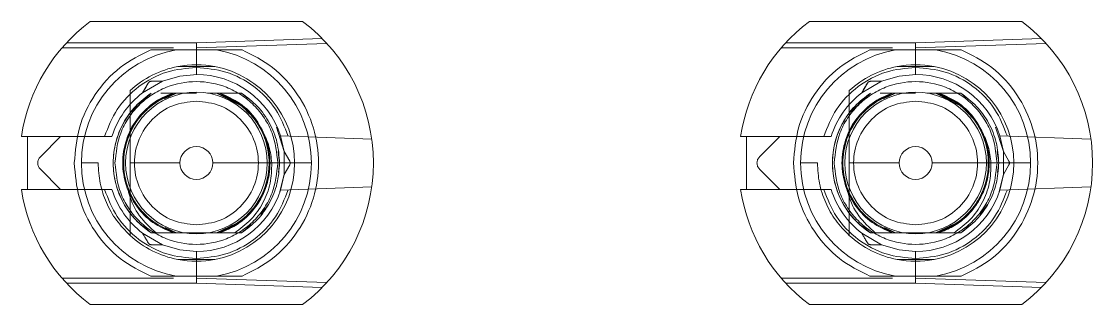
# Model space of a CAD drawing. Header units: millimetres. Extents: x -84 to 500, y -79 to 331.
# Drawn here: x 304.43 to 334.69, y 236.54 to 244.54 of the extents above; entities that cross this region are included whole.
import ezdxf
from ezdxf.lldxf.tags import DXFTag

# ---------------------------------------------------------------- set-up
doc = ezdxf.new("R2010")
doc.units = ezdxf.units.MM
tags = doc.linetypes.add('HIDDEN', pattern=[1.905, 1.27, -0.635]).pattern_tags.tags
tags[6:7] = [DXFTag(74, 4), DXFTag(75, 0), DXFTag(340, '0'), DXFTag(46, 1.0), DXFTag(50, 0.0), DXFTag(44, 0.0), DXFTag(45, 0.0)]
tags[4:5] = [DXFTag(74, 4), DXFTag(75, 0), DXFTag(340, '0'), DXFTag(46, 1.0), DXFTag(50, 0.0), DXFTag(44, 0.0), DXFTag(45, 0.0)]

msp = doc.modelspace()

# ---------------------------------------------------------------- linework, layer by layer
at = {"color": 7, "linetype": 'Continuous', "lineweight": 15}
for p, q in [((312.37, 244.54), (306.37, 244.54)), ((332.69, 244.54), (326.69, 244.54)), ((304.427, 241.29), (304.595, 241.29)), ((304.595, 241.29), (304.595, 239.79)), ((324.747, 241.29), (324.915, 241.29)), ((324.915, 241.29), (324.915, 239.79)), ((306.12, 240.54), (306.595, 240.54)), ((308.905, 240.54), (307.495, 240.54)), ((312.145, 240.54), (309.835, 240.54)), ((312.145, 240.54), (312.62, 240.54)), ((326.44, 240.54), (326.915, 240.54)), ((329.225, 240.54), (327.815, 240.54)), ((332.465, 240.54), (330.155, 240.54)), ((332.465, 240.54), (332.94, 240.54)), ((304.427, 239.79), (304.595, 239.79)), ((324.747, 239.79), (324.915, 239.79)), ((306.37, 236.54), (312.37, 236.54)), ((326.69, 236.54), (332.69, 236.54))]:
    msp.add_line(p, q, dxfattribs=at)
at = {"color": 7, "linetype": 'HIDDEN', "lineweight": 0}
for p, q in [((305.699, 243.934), (309.37, 243.934)), ((309.37, 243.934), (312.923, 244.058)), ((309.37, 243.79), (309.37, 243.934)), ((326.019, 243.934), (329.69, 243.934)), ((329.69, 243.934), (333.243, 244.058)), ((329.69, 243.79), (329.69, 243.934)), ((308.72, 243.79), (305.57, 243.79)), ((313.056, 243.919), (309.37, 243.79)), ((309.37, 243.24), (309.37, 243.79)), ((329.04, 243.79), (325.89, 243.79)), ((333.376, 243.919), (329.69, 243.79)), ((329.69, 243.24), (329.69, 243.79)), ((309.37, 243.24), (309.37, 243.04)), ((309.894, 243.265), (309.894, 243.265)), ((329.69, 243.24), (329.69, 243.04)), ((330.214, 243.265), (330.214, 243.265)), ((308.41, 242.848), (307.851, 242.526)), ((307.851, 242.526), (308.008, 242.798)), ((328.73, 242.848), (328.171, 242.526)), ((328.171, 242.526), (328.328, 242.798)), ((307.481, 241.938), (308.096, 242.515)), ((308.096, 242.515), (307.86, 242.317)), ((308.147, 242.221), (308.719, 242.515)), ((308.147, 242.221), (308.719, 242.515)), ((308.369, 242.515), (308.719, 242.515)), ((308.465, 242.355), (308.804, 242.515)), ((308.804, 242.515), (308.465, 242.355)), ((308.719, 242.515), (308.478, 242.391)), ((309.055, 242.515), (308.804, 242.515)), ((309.288, 242.515), (309.055, 242.515)), ((309.37, 242.515), (309.102, 242.515)), ((309.936, 242.515), (309.685, 242.515)), ((309.936, 242.515), (310.641, 242.154)), ((309.936, 242.515), (310.406, 242.293)), ((310.406, 242.293), (309.936, 242.515)), ((309.936, 242.515), (310.468, 242.264)), ((310.468, 242.264), (309.936, 242.515)), ((309.936, 242.515), (310.468, 242.264)), ((310.468, 242.264), (309.936, 242.515)), ((310.644, 242.515), (310.021, 242.515)), ((310.468, 242.285), (310.021, 242.515)), ((310.021, 242.515), (310.535, 242.251)), ((310.535, 242.251), (310.021, 242.515)), ((310.021, 242.515), (310.535, 242.251)), ((310.371, 242.515), (310.644, 242.515)), ((310.783, 242.398), (310.644, 242.515)), ((310.841, 242.35), (310.644, 242.515)), ((327.801, 241.938), (328.416, 242.515)), ((328.416, 242.515), (328.18, 242.317)), ((328.467, 242.221), (329.039, 242.515)), ((328.467, 242.221), (329.039, 242.515)), ((328.689, 242.515), (329.039, 242.515)), ((328.785, 242.355), (329.124, 242.515)), ((329.124, 242.515), (328.785, 242.355)), ((329.039, 242.515), (328.798, 242.391)), ((329.375, 242.515), (329.124, 242.515)), ((329.608, 242.515), (329.375, 242.515)), ((329.69, 242.515), (329.422, 242.515)), ((330.256, 242.515), (330.005, 242.515)), ((330.256, 242.515), (330.961, 242.154)), ((330.256, 242.515), (330.726, 242.293)), ((330.726, 242.293), (330.256, 242.515)), ((330.256, 242.515), (330.788, 242.264)), ((330.788, 242.264), (330.256, 242.515)), ((330.256, 242.515), (330.788, 242.264)), ((330.788, 242.264), (330.256, 242.515)), ((330.964, 242.515), (330.341, 242.515)), ((330.788, 242.285), (330.341, 242.515)), ((330.341, 242.515), (330.855, 242.251)), ((330.855, 242.251), (330.341, 242.515)), ((330.341, 242.515), (330.855, 242.251)), ((330.691, 242.515), (330.964, 242.515)), ((331.103, 242.398), (330.964, 242.515)), ((331.161, 242.35), (330.964, 242.515)), ((311.849, 240.863), (311.629, 241.551)), ((332.169, 240.863), (331.949, 241.551)), ((304.595, 241.29), (306.776, 241.29)), ((304.962, 240.717), (305.535, 241.29)), ((311.75, 241.305), (314.324, 241.215)), ((311.75, 241.305), (311.849, 240.863)), ((324.915, 241.29), (327.096, 241.29)), ((325.282, 240.717), (325.855, 241.29)), ((332.07, 241.305), (334.644, 241.215)), ((332.07, 241.305), (332.169, 240.863)), ((311.72, 240.54), (311.679, 240.864)), ((311.72, 240.54), (311.681, 240.85)), ((311.849, 240.863), (312.007, 240.59)), ((311.849, 240.217), (311.849, 240.863)), ((332.04, 240.54), (331.999, 240.864)), ((332.04, 240.54), (332.001, 240.85)), ((332.169, 240.863), (332.327, 240.59)), ((332.169, 240.217), (332.169, 240.863)), ((305.535, 239.79), (304.962, 240.363)), ((311.687, 240.275), (311.72, 240.54)), ((312.007, 240.49), (311.849, 240.217)), ((325.855, 239.79), (325.282, 240.363)), ((332.007, 240.275), (332.04, 240.54)), ((332.327, 240.49), (332.169, 240.217)), ((311.73, 239.739), (311.849, 240.217)), ((311.849, 240.217), (311.75, 239.775)), ((332.05, 239.739), (332.169, 240.217)), ((332.169, 240.217), (332.07, 239.775)), ((306.776, 239.79), (304.595, 239.79)), ((314.324, 239.865), (311.75, 239.775)), ((327.096, 239.79), (324.915, 239.79)), ((334.644, 239.865), (332.07, 239.775)), ((311.195, 239.083), (311.405, 239.365)), ((331.515, 239.083), (331.725, 239.365)), ((310.493, 238.827), (309.936, 238.565)), ((309.936, 238.565), (310.493, 238.827)), ((310.493, 238.827), (309.936, 238.565)), ((309.936, 238.565), (310.493, 238.827)), ((310.644, 238.565), (310.917, 238.794)), ((330.813, 238.827), (330.256, 238.565)), ((330.256, 238.565), (330.813, 238.827)), ((330.813, 238.827), (330.256, 238.565)), ((330.256, 238.565), (330.813, 238.827)), ((330.341, 238.565), (330.853, 238.828)), ((330.964, 238.565), (331.237, 238.794)), ((307.851, 238.554), (308.41, 238.232)), ((307.868, 238.756), (308.096, 238.565)), ((307.918, 238.714), (308.096, 238.565)), ((308.096, 238.565), (309.055, 238.565)), ((308.369, 238.565), (308.719, 238.565)), ((308.719, 238.565), (308.369, 238.565)), ((308.404, 238.727), (308.719, 238.565)), ((308.804, 238.565), (308.491, 238.713)), ((308.491, 238.713), (308.804, 238.565)), ((309.055, 238.565), (309.685, 238.565)), ((309.685, 238.565), (310.443, 238.565)), ((310.021, 238.565), (310.424, 238.772)), ((310.021, 238.565), (310.644, 238.565)), ((310.443, 238.565), (310.021, 238.565)), ((328.171, 238.554), (328.73, 238.232)), ((328.188, 238.756), (328.416, 238.565)), ((328.238, 238.714), (328.416, 238.565)), ((328.416, 238.565), (329.375, 238.565)), ((328.689, 238.565), (329.039, 238.565)), ((329.039, 238.565), (328.689, 238.565)), ((328.724, 238.727), (329.039, 238.565)), ((329.124, 238.565), (328.807, 238.715)), ((328.811, 238.713), (329.124, 238.565)), ((329.375, 238.565), (330.005, 238.565)), ((330.005, 238.565), (330.763, 238.565)), ((330.341, 238.565), (330.964, 238.565)), ((330.763, 238.565), (330.341, 238.565)), ((308.41, 238.232), (308.095, 238.232)), ((328.73, 238.232), (328.415, 238.232)), ((309.37, 238.04), (309.37, 237.84)), ((329.69, 238.04), (329.69, 237.84)), ((309.37, 237.29), (309.37, 237.84)), ((329.69, 237.29), (329.69, 237.84)), ((305.57, 237.29), (308.72, 237.29)), ((309.37, 237.29), (313.056, 237.161)), ((309.37, 237.29), (309.37, 237.146)), ((325.89, 237.29), (329.04, 237.29)), ((329.69, 237.29), (333.376, 237.161)), ((329.69, 237.29), (329.69, 237.146)), ((309.37, 237.146), (305.699, 237.146)), ((312.923, 237.022), (309.37, 237.146)), ((329.69, 237.146), (326.019, 237.146)), ((333.243, 237.022), (329.69, 237.146))]:
    msp.add_line(p, q, dxfattribs=at)
at = {"color": 7, "linetype": 'HIDDEN', "lineweight": 0, "flags": 128}
for points in [[(308.41, 242.848), (308.904, 242.996), (309.378, 243.04)], [(328.73, 242.848), (329.224, 242.996), (329.698, 243.04)], [(308.096, 242.515), (308.096, 242.515)], [(308.804, 242.515), (308.804, 242.515)], [(308.804, 242.515), (308.804, 242.515)], [(308.804, 242.515), (308.804, 242.515)], [(308.804, 242.515), (308.804, 242.515)], [(308.804, 242.515), (308.804, 242.515)], [(309.936, 242.515), (309.936, 242.515)], [(309.936, 242.515), (309.936, 242.515)], [(309.936, 242.515), (309.936, 242.515)], [(309.936, 242.515), (309.936, 242.515)], [(309.936, 242.515), (309.936, 242.515)], [(309.936, 242.515), (309.936, 242.515)], [(309.936, 242.515), (309.936, 242.515)], [(309.936, 242.515), (309.936, 242.515)], [(310.644, 242.515), (310.644, 242.515)], [(328.416, 242.515), (328.416, 242.515)], [(329.124, 242.515), (329.124, 242.515)], [(329.124, 242.515), (329.124, 242.515)], [(329.124, 242.515), (329.124, 242.515)], [(329.124, 242.515), (329.124, 242.515)], [(329.124, 242.515), (329.124, 242.515)], [(330.256, 242.515), (330.256, 242.515)], [(330.256, 242.515), (330.256, 242.515)], [(330.256, 242.515), (330.256, 242.515)], [(330.256, 242.515), (330.256, 242.515)], [(330.256, 242.515), (330.256, 242.515)], [(330.256, 242.515), (330.256, 242.515)], [(330.256, 242.515), (330.256, 242.515)], [(330.256, 242.515), (330.256, 242.515)], [(330.964, 242.515), (330.964, 242.515)], [(307.441, 239.764), (307.437, 239.793), (307.437, 239.801), (307.437, 239.803), (307.438, 239.804), (307.438, 239.804), (307.438, 239.804), (307.438, 239.804), (307.438, 239.804), (307.438, 239.804), (307.438, 239.804), (307.438, 239.804), (307.438, 239.804), (307.437, 239.804), (307.437, 239.804), (307.437, 239.804), (307.437, 239.804), (307.437, 239.804), (307.437, 239.804), (307.437, 239.804), (307.438, 239.804), (307.438, 239.804), (307.438, 239.804), (307.438, 239.804), (307.438, 239.804), (307.438, 239.804), (307.438, 239.804), (307.438, 239.804), (307.438, 239.804), (307.439, 239.804), (307.439, 239.804), (307.442, 239.801), (307.506, 239.671), (307.593, 239.508)], [(327.761, 239.764), (327.757, 239.793), (327.757, 239.801), (327.757, 239.803), (327.758, 239.804), (327.758, 239.804), (327.758, 239.804), (327.758, 239.804), (327.758, 239.804), (327.758, 239.804), (327.758, 239.804), (327.758, 239.804), (327.758, 239.804), (327.757, 239.804), (327.757, 239.804), (327.757, 239.804), (327.757, 239.804), (327.757, 239.804), (327.757, 239.804), (327.757, 239.804), (327.758, 239.804), (327.758, 239.804), (327.758, 239.804), (327.758, 239.804), (327.758, 239.804), (327.758, 239.804), (327.758, 239.804), (327.758, 239.804), (327.758, 239.804), (327.759, 239.804), (327.759, 239.804), (327.762, 239.801), (327.826, 239.671), (327.913, 239.508)], [(311.149, 239.513), (311.149, 239.513)], [(331.469, 239.513), (331.469, 239.513)], [(308.096, 238.565), (308.096, 238.565)], [(308.096, 238.565), (308.096, 238.565)], [(308.096, 238.565), (308.096, 238.565)], [(308.096, 238.565), (308.096, 238.565)], [(308.096, 238.565), (308.096, 238.565)], [(308.096, 238.565), (308.096, 238.565)], [(308.096, 238.565), (308.096, 238.565)], [(308.096, 238.565), (308.096, 238.565)], [(309.055, 238.565), (309.055, 238.565)], [(309.685, 238.565), (309.685, 238.565)], [(310.397, 238.761), (310.397, 238.761)], [(310.644, 238.565), (310.644, 238.565)], [(310.644, 238.565), (310.644, 238.565)], [(310.644, 238.565), (310.644, 238.565)], [(310.644, 238.565), (310.644, 238.565)], [(310.644, 238.565), (310.644, 238.565)], [(310.644, 238.565), (310.644, 238.565)], [(310.644, 238.565), (310.644, 238.565)], [(328.416, 238.565), (328.416, 238.565)], [(328.416, 238.565), (328.416, 238.565)], [(328.416, 238.565), (328.416, 238.565)], [(328.416, 238.565), (328.416, 238.565)], [(328.416, 238.565), (328.416, 238.565)], [(328.416, 238.565), (328.416, 238.565)], [(328.416, 238.565), (328.416, 238.565)], [(328.416, 238.565), (328.416, 238.565)], [(329.375, 238.565), (329.375, 238.565)], [(330.005, 238.565), (330.005, 238.565)], [(330.717, 238.761), (330.717, 238.761)], [(330.964, 238.565), (330.964, 238.565)], [(330.964, 238.565), (330.964, 238.565)], [(330.964, 238.565), (330.964, 238.565)], [(330.964, 238.565), (330.964, 238.565)], [(330.964, 238.565), (330.964, 238.565)], [(330.964, 238.565), (330.964, 238.565)], [(330.964, 238.565), (330.964, 238.565)], [(309.37, 238.04), (308.904, 238.084), (308.41, 238.232)], [(329.69, 238.04), (329.224, 238.084), (328.73, 238.232)]]:
    msp.add_lwpolyline(points, dxfattribs=at)
at = {"color": 7, "linetype": 'HIDDEN', "lineweight": 0}
for centre in [(309.37, 240.54), (329.69, 240.54)]:
    msp.add_circle(centre, 2, dxfattribs=at)
at = {"color": 7, "linetype": 'Continuous', "lineweight": 15}
for centre, radius, start, end in [((309.37, 240.54), 5, 126.8699, 171.3731), ((309.37, 240.54), 5, 306.8699, 53.1301), ((329.69, 240.54), 5, 126.8699, 171.3731), ((329.69, 240.54), 5, 306.8699, 53.1301), ((309.37, 240.54), 3.25, 100.0633, 180), ((309.37, 240.54), 3.25, 0, 79.9367), ((329.69, 240.54), 3.25, 100.0633, 180), ((329.69, 240.54), 3.25, 0, 79.9367), ((309.37, 240.54), 2.775, 100.8932, 132.5066), ((309.37, 240.54), 2.775, 79.1068, 100.8929), ((309.37, 240.54), 2.775, 0, 79.1071), ((329.69, 240.54), 2.775, 100.8932, 132.5066), ((329.69, 240.54), 2.775, 79.1068, 100.8929), ((329.69, 240.54), 2.775, 0, 79.1071), ((309.37, 240.54), 0.465, 0, 180), ((329.69, 240.54), 0.465, 0, 180), ((309.37, 240.54), 3.25, 180, 259.9367), ((309.37, 240.54), 0.465, 180, 0), ((309.37, 240.54), 2.775, 280.8929, 0), ((309.37, 240.54), 3.25, 280.0633, 0), ((329.69, 240.54), 3.25, 180, 259.9367), ((329.69, 240.54), 0.465, 180, 0), ((329.69, 240.54), 2.775, 280.8929, 0), ((329.69, 240.54), 3.25, 280.0633, 0), ((309.37, 240.54), 5, 188.6269, 233.1301), ((329.69, 240.54), 5, 188.6269, 233.1301), ((309.37, 240.54), 2.775, 227.4934, 259.1071), ((329.69, 240.54), 2.775, 227.4934, 259.1071), ((309.37, 240.54), 2.775, 259.1067, 280.8938), ((329.69, 240.54), 2.775, 259.1067, 280.8938)]:
    msp.add_arc(centre, radius, start, end, dxfattribs=at)
at = {"color": 7, "linetype": 'HIDDEN', "lineweight": 0}
for centre, radius, start, end in [((309.37, 240.54), 2.5, 17.8157, 90), ((329.69, 240.54), 2.5, 17.8157, 90), ((309.37, 240.54), 2.5, 127.4202, 162.5424), ((329.69, 240.54), 2.5, 127.4202, 162.5424), ((309.37, 240.54), 2.35, 143.5058, 237.1851), ((329.69, 240.54), 2.35, 143.5058, 237.1851), ((309.37, 240.54), 2.5, 197.4576, 232.5798), ((309.37, 240.54), 2.5, 270, 342.1843), ((329.69, 240.54), 2.5, 197.4576, 232.5798), ((329.69, 240.54), 2.5, 270, 342.1843)]:
    msp.add_arc(centre, radius, start, end, dxfattribs=at)
at = {"color": 7, "linetype": 'Continuous', "lineweight": 15}
for points, knots in [([(305.92, 240.546), (305.949, 240.88), (306.007, 241.562), (306.473, 242.499), (307.17, 243.281), (307.782, 243.589), (308.081, 243.74)], [0, 0, 0, 0, 0.244424, 0.5, 0.755576, 1, 1, 1, 1]), ([(308.081, 243.74), (308.215, 243.74), (308.389, 243.74), (308.583, 243.74), (308.664, 243.74), (308.718, 243.74), (308.757, 243.74), (308.784, 243.74), (308.798, 243.74), (308.802, 243.74), (308.802, 243.74), (308.802, 243.74)], [0, 0, 0, 0, 0.52193, 0.674707, 0.779637, 0.851731, 0.901665, 0.954566, 0.975881, 0.993094, 1, 1, 1, 1]), ([(308.802, 243.74), (308.978, 243.74), (309.33, 243.74), (309.724, 243.74), (309.916, 243.74), (309.938, 243.74)], [0, 0, 0, 0, 0.4691, 0.939613, 1, 1, 1, 1]), ([(309.938, 243.74), (309.938, 243.74), (309.94, 243.74), (309.951, 243.74), (309.995, 243.74), (310.191, 243.74), (310.425, 243.74), (310.621, 243.74), (310.659, 243.74)], [0, 0, 0, 0, 0.016929, 0.039301, 0.081695, 0.236198, 0.852157, 1, 1, 1, 1]), ([(310.659, 243.74), (310.958, 243.589), (311.57, 243.28), (312.272, 242.497), (312.721, 241.557), (312.869, 240.54), (312.721, 239.523), (312.272, 238.583), (311.57, 237.8), (310.958, 237.491), (310.659, 237.34)], [0, 0, 0, 0, 0.122204, 0.25, 0.377796, 0.5, 0.622204, 0.75, 0.877796, 1, 1, 1, 1]), ([(326.24, 240.546), (326.269, 240.88), (326.327, 241.562), (326.793, 242.499), (327.49, 243.281), (328.102, 243.589), (328.401, 243.74)], [0, 0, 0, 0, 0.244424, 0.5, 0.755576, 1, 1, 1, 1]), ([(328.401, 243.74), (328.535, 243.74), (328.709, 243.74), (328.903, 243.74), (328.984, 243.74), (329.038, 243.74), (329.077, 243.74), (329.104, 243.74), (329.118, 243.74), (329.122, 243.74), (329.122, 243.74), (329.122, 243.74)], [0, 0, 0, 0, 0.52193, 0.674707, 0.779637, 0.851731, 0.901665, 0.954566, 0.975881, 0.993094, 1, 1, 1, 1]), ([(329.122, 243.74), (329.298, 243.74), (329.65, 243.74), (330.044, 243.74), (330.236, 243.74), (330.258, 243.74)], [0, 0, 0, 0, 0.4691, 0.939613, 1, 1, 1, 1]), ([(330.258, 243.74), (330.258, 243.74), (330.26, 243.74), (330.271, 243.74), (330.315, 243.74), (330.511, 243.74), (330.745, 243.74), (330.941, 243.74), (330.979, 243.74)], [0, 0, 0, 0, 0.016929, 0.039301, 0.081695, 0.236198, 0.852157, 1, 1, 1, 1]), ([(330.979, 243.74), (331.278, 243.589), (331.89, 243.28), (332.592, 242.497), (333.041, 241.557), (333.189, 240.54), (333.041, 239.523), (332.592, 238.583), (331.89, 237.8), (331.278, 237.491), (330.979, 237.34)], [0, 0, 0, 0, 0.122204, 0.25, 0.377796, 0.5, 0.622204, 0.75, 0.877796, 1, 1, 1, 1]), ([(309.894, 243.265), (309.604, 243.265), (309.251, 243.265), (308.907, 243.265), (308.846, 243.265)], [0, 0, 0, 0, 0.821486, 1, 1, 1, 1]), ([(330.214, 243.265), (329.924, 243.265), (329.571, 243.265), (329.227, 243.265), (329.166, 243.265)], [0, 0, 0, 0, 0.821486, 1, 1, 1, 1]), ([(307.495, 242.586), (307.495, 242.148), (307.495, 241.545), (307.495, 240.756), (307.495, 240.54)], [0, 0, 0, 0, 0.725757, 1, 1, 1, 1]), ([(327.815, 242.586), (327.815, 242.148), (327.815, 241.545), (327.815, 240.756), (327.815, 240.54)], [0, 0, 0, 0, 0.725757, 1, 1, 1, 1]), ([(308.081, 237.34), (307.781, 237.491), (307.168, 237.8), (306.47, 238.585), (306.004, 239.527), (305.948, 240.211), (305.92, 240.546)], [0, 0, 0, 0, 0.24439, 0.5, 0.75561, 1, 1, 1, 1]), ([(306.595, 240.54), (306.606, 240.348), (306.629, 239.965), (306.814, 239.416), (307.094, 238.908), (307.361, 238.632), (307.495, 238.494)], [0, 0, 0, 0, 0.25, 0.5, 0.75, 1, 1, 1, 1]), ([(307.495, 240.54), (307.495, 240.345), (307.495, 239.841), (307.495, 239.159), (307.495, 238.71), (307.495, 238.494)], [0, 0, 0, 0, 0.246526, 0.63814, 1, 1, 1, 1]), ([(328.401, 237.34), (328.101, 237.491), (327.488, 237.8), (326.79, 238.585), (326.324, 239.527), (326.268, 240.211), (326.24, 240.546)], [0, 0, 0, 0, 0.24439, 0.5, 0.75561, 1, 1, 1, 1]), ([(326.915, 240.54), (326.926, 240.348), (326.949, 239.965), (327.134, 239.416), (327.414, 238.908), (327.681, 238.632), (327.815, 238.494)], [0, 0, 0, 0, 0.25, 0.5, 0.75, 1, 1, 1, 1]), ([(327.815, 240.54), (327.815, 240.345), (327.815, 239.841), (327.815, 239.159), (327.815, 238.71), (327.815, 238.494)], [0, 0, 0, 0, 0.246526, 0.63814, 1, 1, 1, 1]), ([(308.846, 237.815), (309.136, 237.815), (309.489, 237.815), (309.833, 237.815), (309.894, 237.815)], [0, 0, 0, 0, 0.821497, 1, 1, 1, 1]), ([(329.166, 237.815), (329.456, 237.815), (329.809, 237.815), (330.153, 237.815), (330.214, 237.815)], [0, 0, 0, 0, 0.821497, 1, 1, 1, 1]), ([(308.081, 237.34), (308.215, 237.34), (308.389, 237.34), (308.583, 237.34), (308.664, 237.34), (308.718, 237.34), (308.757, 237.34), (308.784, 237.34), (308.798, 237.34), (308.802, 237.34), (308.802, 237.34), (308.802, 237.34)], [0, 0, 0, 0, 0.5219302, 0.6747067, 0.7796367, 0.8517307, 0.9016652, 0.9545658, 0.9758811, 0.9930943, 1, 1, 1, 1]), ([(308.802, 237.34), (308.978, 237.34), (309.33, 237.34), (309.724, 237.34), (309.916, 237.34), (309.938, 237.34)], [0, 0, 0, 0, 0.4691, 0.939613, 1, 1, 1, 1]), ([(309.938, 237.34), (309.938, 237.34), (309.94, 237.34), (309.951, 237.34), (309.995, 237.34), (310.191, 237.34), (310.425, 237.34), (310.621, 237.34), (310.659, 237.34)], [0, 0, 0, 0, 0.016929, 0.039301, 0.081695, 0.236198, 0.852157, 1, 1, 1, 1]), ([(328.401, 237.34), (328.535, 237.34), (328.709, 237.34), (328.903, 237.34), (328.984, 237.34), (329.038, 237.34), (329.077, 237.34), (329.104, 237.34), (329.118, 237.34), (329.122, 237.34), (329.122, 237.34), (329.122, 237.34)], [0, 0, 0, 0, 0.5219302, 0.6747067, 0.7796367, 0.8517307, 0.9016652, 0.9545658, 0.9758811, 0.9930943, 1, 1, 1, 1]), ([(329.122, 237.34), (329.298, 237.34), (329.65, 237.34), (330.044, 237.34), (330.236, 237.34), (330.258, 237.34)], [0, 0, 0, 0, 0.4691, 0.939613, 1, 1, 1, 1]), ([(330.258, 237.34), (330.258, 237.34), (330.26, 237.34), (330.271, 237.34), (330.315, 237.34), (330.511, 237.34), (330.745, 237.34), (330.941, 237.34), (330.979, 237.34)], [0, 0, 0, 0, 0.016929, 0.039301, 0.081695, 0.236198, 0.852157, 1, 1, 1, 1])]:
    msp.add_open_spline(points, degree=3, knots=knots, dxfattribs=at)
at = {"color": 7, "linetype": 'HIDDEN', "lineweight": 0}
for points, knots in [([(306.776, 241.29), (306.88, 241.554), (307.092, 242.097), (307.721, 242.733), (308.507, 243.161), (309.087, 243.214), (309.37, 243.24)], [0, 0, 0, 0, 0.243392, 0.5, 0.756608, 1, 1, 1, 1]), ([(311.962, 241.298), (311.858, 241.561), (311.645, 242.102), (311.016, 242.736), (310.231, 243.162), (309.652, 243.214), (309.37, 243.24)], [0, 0, 0, 0, 0.2434225, 0.5, 0.7565775, 1, 1, 1, 1]), ([(327.096, 241.29), (327.2, 241.554), (327.412, 242.097), (328.041, 242.733), (328.827, 243.161), (329.407, 243.214), (329.69, 243.24)], [0, 0, 0, 0, 0.243392, 0.5, 0.756608, 1, 1, 1, 1]), ([(332.282, 241.298), (332.178, 241.561), (331.965, 242.102), (331.336, 242.736), (330.551, 243.162), (329.972, 243.214), (329.69, 243.24)], [0, 0, 0, 0, 0.2434225, 0.5, 0.7565775, 1, 1, 1, 1]), ([(307.07, 240.54), (307.101, 240.829), (307.149, 241.276), (307.435, 241.812), (307.732, 242.177), (308.098, 242.476), (308.634, 242.754), (309.37, 242.896), (310.106, 242.754), (310.642, 242.477), (311.008, 242.178), (311.305, 241.812), (311.591, 241.276), (311.639, 240.829), (311.67, 240.54)], [0, 0, 0, 0, 0.119721, 0.184824, 0.25, 0.315102, 0.380279, 0.5, 0.619721, 0.684824, 0.75, 0.815102, 0.880279, 1, 1, 1, 1]), ([(308.008, 242.798), (307.967, 242.727), (307.913, 242.633), (307.865, 242.55), (307.853, 242.529), (307.851, 242.527), (307.851, 242.526)], [0, 0, 0, 0, 0.6387212, 0.8437522, 0.9250038, 1, 1, 1, 1]), ([(308.008, 242.798), (308.013, 242.806), (308.023, 242.82), (308.044, 242.836), (308.069, 242.846), (308.086, 242.848), (308.095, 242.848)], [0, 0, 0, 0, 0.250801, 0.5, 0.7492, 1, 1, 1, 1]), ([(308.095, 242.848), (308.087, 242.848), (308.077, 242.848), (308.06, 242.842), (308.051, 242.838), (308.045, 242.835), (308.04, 242.832), (308.032, 242.826), (308.018, 242.814), (308.013, 242.805), (308.008, 242.798)], [0, 0, 0, 0, 0.3001484, 0.4066758, 0.452606, 0.4958734, 0.5400992, 0.5867242, 0.6945387, 1, 1, 1, 1]), ([(308.095, 242.848), (308.177, 242.848), (308.285, 242.848), (308.382, 242.848), (308.407, 242.848), (308.409, 242.848), (308.41, 242.848)], [0, 0, 0, 0, 0.638718, 0.843747, 0.925001, 1, 1, 1, 1]), ([(327.39, 240.54), (327.421, 240.829), (327.469, 241.276), (327.755, 241.812), (328.052, 242.177), (328.418, 242.476), (328.954, 242.754), (329.69, 242.896), (330.426, 242.754), (330.962, 242.477), (331.328, 242.178), (331.625, 241.812), (331.911, 241.276), (331.959, 240.829), (331.99, 240.54)], [0, 0, 0, 0, 0.119721, 0.184824, 0.25, 0.315102, 0.380279, 0.5, 0.619721, 0.684824, 0.75, 0.815102, 0.880279, 1, 1, 1, 1]), ([(328.328, 242.798), (328.287, 242.727), (328.233, 242.633), (328.185, 242.55), (328.173, 242.529), (328.171, 242.527), (328.171, 242.526)], [0, 0, 0, 0, 0.6387212, 0.8437522, 0.9250038, 1, 1, 1, 1]), ([(328.328, 242.798), (328.333, 242.806), (328.343, 242.82), (328.364, 242.836), (328.389, 242.846), (328.406, 242.848), (328.415, 242.848)], [0, 0, 0, 0, 0.250801, 0.5, 0.7492, 1, 1, 1, 1]), ([(328.415, 242.848), (328.407, 242.848), (328.397, 242.848), (328.38, 242.842), (328.371, 242.838), (328.365, 242.835), (328.36, 242.832), (328.352, 242.826), (328.338, 242.814), (328.333, 242.805), (328.328, 242.798)], [0, 0, 0, 0, 0.3001484, 0.4066758, 0.452606, 0.4958734, 0.5400992, 0.5867242, 0.6945387, 1, 1, 1, 1]), ([(328.415, 242.848), (328.497, 242.848), (328.605, 242.848), (328.702, 242.848), (328.727, 242.848), (328.729, 242.848), (328.73, 242.848)], [0, 0, 0, 0, 0.638718, 0.843747, 0.925001, 1, 1, 1, 1]), ([(308.719, 242.515), (308.519, 242.428), (308.119, 242.255), (307.658, 241.776), (307.359, 241.192), (307.256, 240.54), (307.359, 239.888), (307.658, 239.303), (308.119, 238.825), (308.519, 238.652), (308.719, 238.565)], [0, 0, 0, 0, 0.1249999, 0.2499999, 0.3749998, 0.4999998, 0.6249998, 0.7499998, 0.8749999, 1, 1, 1, 1]), ([(308.804, 238.565), (308.597, 238.646), (308.183, 238.808), (307.701, 239.284), (307.387, 239.876), (307.28, 240.54), (307.387, 241.204), (307.701, 241.796), (308.183, 242.272), (308.597, 242.434), (308.804, 242.515)], [0, 0, 0, 0, 0.125, 0.25, 0.375, 0.5, 0.625, 0.75, 0.875, 1, 1, 1, 1]), ([(308.804, 242.515), (308.597, 242.434), (308.183, 242.272), (307.701, 241.796), (307.387, 241.204), (307.28, 240.54), (307.387, 239.876), (307.701, 239.284), (308.183, 238.808), (308.597, 238.646), (308.804, 238.565)], [0, 0, 0, 0, 0.125, 0.25, 0.375, 0.5, 0.625, 0.75, 0.875, 1, 1, 1, 1]), ([(308.804, 238.565), (308.597, 238.646), (308.183, 238.808), (307.701, 239.284), (307.387, 239.876), (307.28, 240.54), (307.387, 241.204), (307.701, 241.796), (308.183, 242.272), (308.597, 242.434), (308.804, 242.515)], [0, 0, 0, 0, 0.125, 0.25, 0.375, 0.5, 0.625, 0.75, 0.875, 1, 1, 1, 1]), ([(308.804, 242.515), (308.597, 242.434), (308.183, 242.272), (307.701, 241.796), (307.387, 241.204), (307.28, 240.54), (307.387, 239.876), (307.701, 239.284), (308.183, 238.808), (308.597, 238.646), (308.804, 238.565)], [0, 0, 0, 0, 0.125, 0.25, 0.375, 0.5, 0.625, 0.75, 0.875, 1, 1, 1, 1]), ([(308.804, 238.565), (308.597, 238.646), (308.183, 238.808), (307.701, 239.284), (307.387, 239.876), (307.28, 240.54), (307.387, 241.204), (307.701, 241.796), (308.183, 242.272), (308.597, 242.434), (308.804, 242.515)], [0, 0, 0, 0, 0.125, 0.25, 0.375, 0.5, 0.625, 0.75, 0.875, 1, 1, 1, 1]), ([(308.804, 242.515), (308.597, 242.434), (308.183, 242.272), (307.701, 241.796), (307.387, 241.204), (307.28, 240.54), (307.387, 239.876), (307.701, 239.284), (308.183, 238.808), (308.597, 238.646), (308.804, 238.565)], [0, 0, 0, 0, 0.125, 0.25, 0.375, 0.5, 0.625, 0.75, 0.875, 1, 1, 1, 1]), ([(307.698, 241.777), (307.84, 241.939), (308.123, 242.265), (308.52, 242.432), (308.719, 242.515)], [0, 0, 0, 0, 0.5, 1, 1, 1, 1]), ([(307.926, 242.001), (307.995, 242.078), (308.21, 242.316), (308.513, 242.435), (308.719, 242.515)], [0, 0, 0, 0, 0.321279, 1, 1, 1, 1]), ([(308.804, 242.515), (308.665, 242.467), (308.386, 242.37), (308.152, 242.191), (308.035, 242.102)], [0, 0, 0, 0, 0.500001, 1, 1, 1, 1]), ([(308.804, 242.515), (308.804, 242.515), (308.803, 242.515), (308.796, 242.515), (308.769, 242.515), (308.741, 242.515), (308.719, 242.515)], [0, 0, 0, 0, 0.068898, 0.145453, 0.344929, 1, 1, 1, 1]), ([(308.719, 242.515), (308.741, 242.515), (308.769, 242.515), (308.796, 242.515), (308.803, 242.515), (308.804, 242.515), (308.804, 242.515)], [0, 0, 0, 0, 0.659471, 0.855328, 0.930516, 1, 1, 1, 1]), ([(310.021, 242.515), (309.999, 242.515), (309.971, 242.515), (309.944, 242.515), (309.937, 242.515), (309.936, 242.515), (309.936, 242.515)], [0, 0, 0, 0, 0.6594964, 0.855375, 0.9305525, 1, 1, 1, 1]), ([(309.936, 242.515), (309.936, 242.515), (309.937, 242.515), (309.944, 242.515), (309.971, 242.515), (309.999, 242.515), (310.021, 242.515)], [0, 0, 0, 0, 0.0688677, 0.1454157, 0.3449093, 1, 1, 1, 1]), ([(310.021, 242.515), (309.999, 242.515), (309.971, 242.515), (309.944, 242.515), (309.937, 242.515), (309.936, 242.515), (309.936, 242.515)], [0, 0, 0, 0, 0.659358, 0.855274, 0.930498, 1, 1, 1, 1]), ([(309.936, 242.515), (309.936, 242.515), (309.937, 242.515), (309.944, 242.515), (309.971, 242.515), (309.999, 242.515), (310.021, 242.515)], [0, 0, 0, 0, 0.068948, 0.145582, 0.345171, 1, 1, 1, 1]), ([(309.936, 238.565), (310.143, 238.646), (310.557, 238.808), (311.039, 239.284), (311.353, 239.876), (311.46, 240.54), (311.353, 241.204), (311.039, 241.796), (310.557, 242.272), (310.143, 242.434), (309.936, 242.515)], [0, 0, 0, 0, 0.125, 0.25, 0.375, 0.5, 0.625, 0.75, 0.875, 1, 1, 1, 1]), ([(310.021, 242.515), (310.221, 242.428), (310.621, 242.255), (311.082, 241.776), (311.381, 241.192), (311.484, 240.54), (311.381, 239.888), (311.082, 239.303), (310.621, 238.825), (310.221, 238.652), (310.021, 238.565)], [0, 0, 0, 0, 0.125, 0.25, 0.375, 0.5, 0.625, 0.75, 0.875, 1, 1, 1, 1]), ([(311.253, 241.369), (311.193, 241.502), (311.046, 241.835), (310.617, 242.253), (310.219, 242.428), (310.021, 242.515)], [0, 0, 0, 0, 0.252266, 0.626133, 1, 1, 1, 1]), ([(310.021, 242.515), (310.225, 242.432), (310.569, 242.293), (310.813, 242.015), (310.913, 241.902)], [0, 0, 0, 0, 0.59211, 1, 1, 1, 1]), ([(329.039, 242.515), (328.839, 242.428), (328.439, 242.255), (327.978, 241.776), (327.679, 241.192), (327.576, 240.54), (327.679, 239.888), (327.978, 239.303), (328.439, 238.825), (328.839, 238.652), (329.039, 238.565)], [0, 0, 0, 0, 0.1249999, 0.2499999, 0.3749998, 0.4999998, 0.6249998, 0.7499998, 0.8749999, 1, 1, 1, 1]), ([(329.124, 238.565), (328.917, 238.646), (328.503, 238.808), (328.021, 239.284), (327.707, 239.876), (327.6, 240.54), (327.707, 241.204), (328.021, 241.796), (328.503, 242.272), (328.917, 242.434), (329.124, 242.515)], [0, 0, 0, 0, 0.125, 0.25, 0.375, 0.5, 0.625, 0.75, 0.875, 1, 1, 1, 1]), ([(329.124, 242.515), (328.917, 242.434), (328.503, 242.272), (328.021, 241.796), (327.707, 241.204), (327.6, 240.54), (327.707, 239.876), (328.021, 239.284), (328.503, 238.808), (328.917, 238.646), (329.124, 238.565)], [0, 0, 0, 0, 0.125, 0.25, 0.375, 0.5, 0.625, 0.75, 0.875, 1, 1, 1, 1]), ([(329.124, 238.565), (328.917, 238.646), (328.503, 238.808), (328.021, 239.284), (327.707, 239.876), (327.6, 240.54), (327.707, 241.204), (328.021, 241.796), (328.503, 242.272), (328.917, 242.434), (329.124, 242.515)], [0, 0, 0, 0, 0.125, 0.25, 0.375, 0.5, 0.625, 0.75, 0.875, 1, 1, 1, 1]), ([(329.124, 242.515), (328.917, 242.434), (328.503, 242.272), (328.021, 241.796), (327.707, 241.204), (327.6, 240.54), (327.707, 239.876), (328.021, 239.284), (328.503, 238.808), (328.917, 238.646), (329.124, 238.565)], [0, 0, 0, 0, 0.125, 0.25, 0.375, 0.5, 0.625, 0.75, 0.875, 1, 1, 1, 1]), ([(329.124, 238.565), (328.917, 238.646), (328.503, 238.808), (328.021, 239.284), (327.707, 239.876), (327.6, 240.54), (327.707, 241.204), (328.021, 241.796), (328.503, 242.272), (328.917, 242.434), (329.124, 242.515)], [0, 0, 0, 0, 0.125, 0.25, 0.375, 0.5, 0.625, 0.75, 0.875, 1, 1, 1, 1]), ([(329.124, 242.515), (328.917, 242.434), (328.503, 242.272), (328.021, 241.796), (327.707, 241.204), (327.6, 240.54), (327.707, 239.876), (328.021, 239.284), (328.503, 238.808), (328.917, 238.646), (329.124, 238.565)], [0, 0, 0, 0, 0.125, 0.25, 0.375, 0.5, 0.625, 0.75, 0.875, 1, 1, 1, 1]), ([(328.018, 241.777), (328.16, 241.939), (328.443, 242.265), (328.84, 242.432), (329.039, 242.515)], [0, 0, 0, 0, 0.5, 1, 1, 1, 1]), ([(328.246, 242.001), (328.315, 242.078), (328.53, 242.316), (328.833, 242.435), (329.039, 242.515)], [0, 0, 0, 0, 0.321279, 1, 1, 1, 1]), ([(329.124, 242.515), (328.985, 242.467), (328.706, 242.37), (328.472, 242.191), (328.355, 242.102)], [0, 0, 0, 0, 0.500001, 1, 1, 1, 1]), ([(329.124, 242.515), (329.124, 242.515), (329.123, 242.515), (329.116, 242.515), (329.089, 242.515), (329.061, 242.515), (329.039, 242.515)], [0, 0, 0, 0, 0.068898, 0.145453, 0.344929, 1, 1, 1, 1]), ([(329.039, 242.515), (329.061, 242.515), (329.089, 242.515), (329.116, 242.515), (329.123, 242.515), (329.124, 242.515), (329.124, 242.515)], [0, 0, 0, 0, 0.659471, 0.855328, 0.930516, 1, 1, 1, 1]), ([(330.256, 242.515), (330.256, 242.515), (330.257, 242.515), (330.264, 242.515), (330.291, 242.515), (330.319, 242.515), (330.341, 242.515)], [0, 0, 0, 0, 0.0688677, 0.1454157, 0.3449093, 1, 1, 1, 1]), ([(330.341, 242.515), (330.319, 242.515), (330.291, 242.515), (330.264, 242.515), (330.257, 242.515), (330.256, 242.515), (330.256, 242.515)], [0, 0, 0, 0, 0.659358, 0.855274, 0.930498, 1, 1, 1, 1]), ([(330.256, 242.515), (330.256, 242.515), (330.257, 242.515), (330.264, 242.515), (330.291, 242.515), (330.319, 242.515), (330.341, 242.515)], [0, 0, 0, 0, 0.068948, 0.145582, 0.345171, 1, 1, 1, 1]), ([(330.256, 238.565), (330.463, 238.646), (330.877, 238.808), (331.359, 239.284), (331.673, 239.876), (331.78, 240.54), (331.673, 241.204), (331.359, 241.796), (330.877, 242.272), (330.463, 242.434), (330.256, 242.515)], [0, 0, 0, 0, 0.125, 0.25, 0.375, 0.5, 0.625, 0.75, 0.875, 1, 1, 1, 1]), ([(330.341, 242.515), (330.541, 242.428), (330.941, 242.255), (331.402, 241.776), (331.701, 241.192), (331.804, 240.54), (331.701, 239.888), (331.402, 239.303), (330.941, 238.825), (330.541, 238.652), (330.341, 238.565)], [0, 0, 0, 0, 0.125, 0.25, 0.375, 0.5, 0.625, 0.75, 0.875, 1, 1, 1, 1]), ([(331.63, 241.257), (331.554, 241.43), (331.392, 241.802), (330.938, 242.254), (330.54, 242.428), (330.341, 242.515)], [0, 0, 0, 0, 0.302544, 0.651272, 1, 1, 1, 1]), ([(330.341, 242.515), (330.545, 242.432), (330.889, 242.293), (331.133, 242.015), (331.233, 241.902)], [0, 0, 0, 0, 0.59211, 1, 1, 1, 1]), ([(310.641, 242.154), (310.78, 242.026), (311.056, 241.77), (311.32, 241.261), (311.444, 240.707), (311.411, 240.139), (311.226, 239.6), (310.902, 239.135), (310.466, 238.764), (310.112, 238.631), (309.936, 238.565)], [0, 0, 0, 0, 0.125, 0.25, 0.375001, 0.500001, 0.625001, 0.750001, 0.875, 1, 1, 1, 1]), ([(311.242, 241.445), (311.16, 241.579), (310.996, 241.846), (310.759, 242.051), (310.641, 242.154)], [0, 0, 0, 0, 0.502467, 1, 1, 1, 1]), ([(330.961, 242.154), (331.1, 242.026), (331.376, 241.77), (331.64, 241.261), (331.764, 240.707), (331.731, 240.139), (331.546, 239.6), (331.222, 239.135), (330.786, 238.764), (330.432, 238.631), (330.256, 238.565)], [0, 0, 0, 0, 0.125, 0.25, 0.375001, 0.500001, 0.625001, 0.750001, 0.875, 1, 1, 1, 1]), ([(331.562, 241.445), (331.48, 241.579), (331.316, 241.846), (331.079, 242.051), (330.961, 242.154)], [0, 0, 0, 0, 0.502467, 1, 1, 1, 1]), ([(308.719, 238.565), (308.519, 238.652), (308.119, 238.825), (307.658, 239.304), (307.359, 239.888), (307.255, 240.541), (307.362, 241.188), (307.617, 241.731), (307.892, 241.978), (308.005, 242.08)], [0, 0, 0, 0, 0.149287, 0.298575, 0.447862, 0.59715, 0.746437, 0.895724, 1, 1, 1, 1]), ([(308.719, 238.565), (308.519, 238.652), (308.119, 238.825), (307.658, 239.304), (307.359, 239.888), (307.255, 240.541), (307.362, 241.188), (307.615, 241.728), (307.887, 241.973), (307.997, 242.072)], [0, 0, 0, 0, 0.149669, 0.299339, 0.449008, 0.598677, 0.748346, 0.898016, 1, 1, 1, 1]), ([(307.995, 242.07), (307.885, 241.971), (307.615, 241.727), (307.362, 241.188), (307.255, 240.541), (307.359, 239.888), (307.658, 239.304), (308.119, 238.825), (308.519, 238.652), (308.719, 238.565)], [0, 0, 0, 0, 0.101378, 0.251148, 0.400918, 0.550689, 0.700459, 0.85023, 1, 1, 1, 1]), ([(308.719, 238.565), (308.519, 238.652), (308.119, 238.825), (307.658, 239.304), (307.359, 239.888), (307.255, 240.541), (307.363, 241.187), (307.597, 241.7), (307.842, 241.924), (307.926, 242.001)], [0, 0, 0, 0, 0.153218, 0.306436, 0.459655, 0.612873, 0.766091, 0.919309, 1, 1, 1, 1]), ([(308.035, 242.102), (307.943, 242.015), (307.835, 241.914), (307.731, 241.8), (307.709, 241.781), (307.702, 241.777), (307.7, 241.776), (307.699, 241.776), (307.698, 241.777), (307.698, 241.777)], [0, 0, 0, 0, 0.8053593, 0.9459667, 0.9826923, 0.9932326, 0.9969187, 0.9985022, 1, 1, 1, 1]), ([(329.039, 238.565), (328.839, 238.652), (328.439, 238.825), (327.978, 239.304), (327.679, 239.888), (327.575, 240.541), (327.682, 241.188), (327.937, 241.731), (328.212, 241.978), (328.325, 242.08)], [0, 0, 0, 0, 0.149287, 0.298575, 0.447862, 0.59715, 0.746437, 0.895724, 1, 1, 1, 1]), ([(329.039, 238.565), (328.839, 238.652), (328.439, 238.825), (327.978, 239.304), (327.679, 239.888), (327.575, 240.541), (327.682, 241.188), (327.935, 241.728), (328.207, 241.973), (328.317, 242.072)], [0, 0, 0, 0, 0.149669, 0.299339, 0.449008, 0.598677, 0.748346, 0.898016, 1, 1, 1, 1]), ([(328.315, 242.07), (328.205, 241.971), (327.935, 241.727), (327.682, 241.188), (327.575, 240.541), (327.679, 239.888), (327.978, 239.304), (328.439, 238.825), (328.839, 238.652), (329.039, 238.565)], [0, 0, 0, 0, 0.101378, 0.251148, 0.400918, 0.550689, 0.700459, 0.85023, 1, 1, 1, 1]), ([(329.039, 238.565), (328.839, 238.652), (328.439, 238.825), (327.978, 239.304), (327.679, 239.888), (327.575, 240.541), (327.683, 241.187), (327.917, 241.7), (328.162, 241.924), (328.246, 242.001)], [0, 0, 0, 0, 0.153218, 0.306436, 0.459655, 0.612873, 0.766091, 0.919309, 1, 1, 1, 1]), ([(328.355, 242.102), (328.263, 242.015), (328.155, 241.914), (328.051, 241.8), (328.029, 241.781), (328.022, 241.777), (328.02, 241.776), (328.019, 241.776), (328.018, 241.777), (328.018, 241.777)], [0, 0, 0, 0, 0.8053593, 0.9459667, 0.9826923, 0.9932326, 0.9969187, 0.9985022, 1, 1, 1, 1]), ([(307.685, 241.759), (307.574, 241.571), (307.352, 241.196), (307.258, 240.539), (307.358, 239.889), (307.658, 239.303), (308.119, 238.825), (308.519, 238.652), (308.719, 238.565)], [0, 0, 0, 0, 0.166667, 0.333333, 0.5, 0.666667, 0.833333, 1, 1, 1, 1]), ([(328.005, 241.759), (327.894, 241.571), (327.672, 241.196), (327.578, 240.539), (327.678, 239.889), (327.978, 239.303), (328.439, 238.825), (328.839, 238.652), (329.039, 238.565)], [0, 0, 0, 0, 0.166667, 0.333333, 0.5, 0.666667, 0.833333, 1, 1, 1, 1]), ([(306.776, 241.29), (306.804, 241.29), (306.859, 241.29), (306.927, 241.29), (306.976, 241.29), (306.982, 241.29), (306.985, 241.29)], [0, 0, 0, 0, 0.258105, 0.512595, 0.755594, 1, 1, 1, 1]), ([(310.021, 238.565), (310.158, 238.62), (310.433, 238.729), (310.789, 238.999), (311.083, 239.333), (311.299, 239.722), (311.428, 240.148), (311.464, 240.591), (311.41, 241.034), (311.298, 241.308), (311.242, 241.445)], [0, 0, 0, 0, 0.1250001, 0.2500003, 0.3750004, 0.5000004, 0.6250004, 0.7500003, 0.8750002, 1, 1, 1, 1]), ([(311.242, 241.445), (311.31, 241.302), (311.447, 241.015), (311.482, 240.699), (311.499, 240.54)], [0, 0, 0, 0, 0.497063, 1, 1, 1, 1]), ([(327.096, 241.29), (327.124, 241.29), (327.179, 241.29), (327.247, 241.29), (327.296, 241.29), (327.302, 241.29), (327.305, 241.29)], [0, 0, 0, 0, 0.258105, 0.512595, 0.755594, 1, 1, 1, 1]), ([(330.341, 238.565), (330.478, 238.62), (330.753, 238.729), (331.109, 238.999), (331.403, 239.333), (331.619, 239.722), (331.748, 240.148), (331.784, 240.591), (331.73, 241.034), (331.618, 241.308), (331.562, 241.445)], [0, 0, 0, 0, 0.1250001, 0.2500003, 0.3750004, 0.5000004, 0.6250004, 0.7500003, 0.8750002, 1, 1, 1, 1]), ([(331.562, 241.445), (331.63, 241.302), (331.767, 241.015), (331.802, 240.699), (331.819, 240.54)], [0, 0, 0, 0, 0.497063, 1, 1, 1, 1]), ([(311.67, 240.54), (311.639, 240.251), (311.591, 239.804), (311.305, 239.268), (311.008, 238.903), (310.642, 238.604), (310.106, 238.326), (309.37, 238.184), (308.634, 238.326), (308.098, 238.603), (307.732, 238.902), (307.435, 239.268), (307.149, 239.804), (307.101, 240.251), (307.07, 240.54)], [0, 0, 0, 0, 0.119721, 0.184824, 0.25, 0.315102, 0.380279, 0.5, 0.619721, 0.684824, 0.75, 0.815102, 0.880279, 1, 1, 1, 1]), ([(310.443, 238.565), (310.606, 238.682), (310.929, 238.915), (311.27, 239.408), (311.484, 239.959), (311.494, 240.347), (311.499, 240.54)], [0, 0, 0, 0, 0.255054, 0.506739, 0.755054, 1, 1, 1, 1]), ([(331.99, 240.54), (331.959, 240.251), (331.911, 239.804), (331.625, 239.268), (331.328, 238.903), (330.962, 238.604), (330.426, 238.326), (329.69, 238.184), (328.954, 238.326), (328.418, 238.603), (328.052, 238.902), (327.755, 239.268), (327.469, 239.804), (327.421, 240.251), (327.39, 240.54)], [0, 0, 0, 0, 0.119721, 0.184824, 0.25, 0.315102, 0.380279, 0.5, 0.619721, 0.684824, 0.75, 0.815102, 0.880279, 1, 1, 1, 1]), ([(330.763, 238.565), (330.926, 238.682), (331.249, 238.915), (331.59, 239.408), (331.804, 239.959), (331.814, 240.347), (331.819, 240.54)], [0, 0, 0, 0, 0.255054, 0.506739, 0.755054, 1, 1, 1, 1]), ([(309.37, 237.84), (309.087, 237.866), (308.507, 237.919), (307.721, 238.347), (307.092, 238.983), (306.88, 239.526), (306.776, 239.79)], [0, 0, 0, 0, 0.243392, 0.5, 0.756608, 1, 1, 1, 1]), ([(306.776, 239.79), (306.804, 239.79), (306.859, 239.79), (306.927, 239.79), (306.977, 239.79), (306.982, 239.79), (306.985, 239.79)], [0, 0, 0, 0, 0.25862, 0.513617, 0.75609, 1, 1, 1, 1]), ([(308.231, 238.565), (308.064, 238.718), (307.73, 239.023), (307.516, 239.476), (307.45, 239.728), (307.441, 239.764)], [0, 0, 0, 0, 0.461832, 0.924144, 1, 1, 1, 1]), ([(309.37, 237.84), (309.652, 237.866), (310.231, 237.918), (311.016, 238.344), (311.645, 238.978), (311.858, 239.519), (311.962, 239.782)], [0, 0, 0, 0, 0.2434225, 0.5, 0.7565775, 1, 1, 1, 1]), ([(329.69, 237.84), (329.407, 237.866), (328.827, 237.919), (328.041, 238.347), (327.412, 238.983), (327.2, 239.526), (327.096, 239.79)], [0, 0, 0, 0, 0.243392, 0.5, 0.756608, 1, 1, 1, 1]), ([(327.096, 239.79), (327.124, 239.79), (327.179, 239.79), (327.247, 239.79), (327.297, 239.79), (327.302, 239.79), (327.305, 239.79)], [0, 0, 0, 0, 0.25862, 0.513617, 0.75609, 1, 1, 1, 1]), ([(328.551, 238.565), (328.384, 238.718), (328.05, 239.023), (327.836, 239.476), (327.77, 239.728), (327.761, 239.764)], [0, 0, 0, 0, 0.461832, 0.924144, 1, 1, 1, 1]), ([(329.69, 237.84), (329.972, 237.866), (330.551, 237.918), (331.336, 238.344), (331.965, 238.978), (332.178, 239.519), (332.282, 239.782)], [0, 0, 0, 0, 0.2434225, 0.5, 0.7565775, 1, 1, 1, 1]), ([(307.851, 238.554), (307.851, 238.553), (307.853, 238.551), (307.865, 238.53), (307.895, 238.478), (307.945, 238.391), (307.986, 238.32), (308.008, 238.282)], [0, 0, 0, 0, 0.074114, 0.154923, 0.35991, 0.65372, 1, 1, 1, 1]), ([(308.719, 238.565), (308.741, 238.565), (308.769, 238.565), (308.796, 238.565), (308.803, 238.565), (308.804, 238.565), (308.804, 238.565)], [0, 0, 0, 0, 0.659326, 0.855277, 0.93051, 1, 1, 1, 1]), ([(308.804, 238.565), (308.804, 238.565), (308.803, 238.565), (308.796, 238.565), (308.769, 238.565), (308.741, 238.565), (308.719, 238.565)], [0, 0, 0, 0, 0.06884, 0.145314, 0.344679, 1, 1, 1, 1]), ([(308.719, 238.565), (308.741, 238.565), (308.769, 238.565), (308.796, 238.565), (308.803, 238.565), (308.804, 238.565), (308.804, 238.565)], [0, 0, 0, 0, 0.659561, 0.855379, 0.930537, 1, 1, 1, 1]), ([(309.936, 238.565), (309.936, 238.565), (309.937, 238.565), (309.944, 238.565), (309.971, 238.565), (309.999, 238.565), (310.021, 238.565)], [0, 0, 0, 0, 0.068863, 0.145381, 0.344814, 1, 1, 1, 1]), ([(310.021, 238.565), (309.999, 238.565), (309.971, 238.565), (309.944, 238.565), (309.937, 238.565), (309.936, 238.565), (309.936, 238.565)], [0, 0, 0, 0, 0.659295, 0.855253, 0.930497, 1, 1, 1, 1]), ([(309.936, 238.565), (309.936, 238.565), (309.937, 238.565), (309.944, 238.565), (309.971, 238.565), (309.999, 238.565), (310.021, 238.565)], [0, 0, 0, 0, 0.0689465, 0.145569, 0.3451359, 1, 1, 1, 1]), ([(310.021, 238.565), (309.999, 238.565), (309.971, 238.565), (309.944, 238.565), (309.937, 238.565), (309.936, 238.565), (309.936, 238.565)], [0, 0, 0, 0, 0.659587, 0.855421, 0.930569, 1, 1, 1, 1]), ([(328.171, 238.554), (328.171, 238.553), (328.173, 238.551), (328.185, 238.53), (328.215, 238.478), (328.265, 238.391), (328.306, 238.32), (328.328, 238.282)], [0, 0, 0, 0, 0.074114, 0.154923, 0.35991, 0.65372, 1, 1, 1, 1]), ([(329.124, 238.565), (329.124, 238.565), (329.123, 238.565), (329.116, 238.565), (329.089, 238.565), (329.061, 238.565), (329.039, 238.565)], [0, 0, 0, 0, 0.068911, 0.145477, 0.344961, 1, 1, 1, 1]), ([(329.039, 238.565), (329.061, 238.565), (329.089, 238.565), (329.116, 238.565), (329.123, 238.565), (329.124, 238.565), (329.124, 238.565)], [0, 0, 0, 0, 0.659326, 0.855277, 0.93051, 1, 1, 1, 1]), ([(329.124, 238.565), (329.124, 238.565), (329.123, 238.565), (329.116, 238.565), (329.089, 238.565), (329.061, 238.565), (329.039, 238.565)], [0, 0, 0, 0, 0.06884, 0.145314, 0.344679, 1, 1, 1, 1]), ([(329.039, 238.565), (329.061, 238.565), (329.089, 238.565), (329.116, 238.565), (329.123, 238.565), (329.124, 238.565), (329.124, 238.565)], [0, 0, 0, 0, 0.659561, 0.855379, 0.930537, 1, 1, 1, 1]), ([(330.256, 238.565), (330.256, 238.565), (330.257, 238.565), (330.264, 238.565), (330.291, 238.565), (330.319, 238.565), (330.341, 238.565)], [0, 0, 0, 0, 0.068863, 0.145381, 0.344814, 1, 1, 1, 1]), ([(330.256, 238.565), (330.256, 238.565), (330.257, 238.565), (330.264, 238.565), (330.291, 238.565), (330.319, 238.565), (330.341, 238.565)], [0, 0, 0, 0, 0.0689465, 0.145569, 0.3451359, 1, 1, 1, 1]), ([(330.341, 238.565), (330.319, 238.565), (330.291, 238.565), (330.264, 238.565), (330.257, 238.565), (330.256, 238.565), (330.256, 238.565)], [0, 0, 0, 0, 0.659587, 0.855421, 0.930569, 1, 1, 1, 1]), ([(308.095, 238.232), (308.086, 238.232), (308.069, 238.234), (308.044, 238.244), (308.023, 238.26), (308.013, 238.274), (308.008, 238.282)], [0, 0, 0, 0, 0.250801, 0.5, 0.7492, 1, 1, 1, 1]), ([(308.008, 238.282), (308.012, 238.275), (308.018, 238.266), (308.032, 238.254), (308.039, 238.249), (308.044, 238.245), (308.05, 238.242), (308.059, 238.238), (308.077, 238.232), (308.087, 238.232), (308.095, 238.232)], [0, 0, 0, 0, 0.300148, 0.406676, 0.452606, 0.495873, 0.540099, 0.586724, 0.694539, 1, 1, 1, 1]), ([(308.095, 238.232), (308.177, 238.232), (308.285, 238.232), (308.382, 238.232), (308.407, 238.232), (308.409, 238.232), (308.41, 238.232)], [0, 0, 0, 0, 0.6386768, 0.8437391, 0.9249986, 1, 1, 1, 1]), ([(328.415, 238.232), (328.406, 238.232), (328.389, 238.234), (328.364, 238.244), (328.343, 238.26), (328.333, 238.274), (328.328, 238.282)], [0, 0, 0, 0, 0.250801, 0.5, 0.7492, 1, 1, 1, 1]), ([(328.328, 238.282), (328.332, 238.275), (328.338, 238.266), (328.352, 238.254), (328.359, 238.249), (328.364, 238.245), (328.37, 238.242), (328.379, 238.238), (328.397, 238.232), (328.407, 238.232), (328.415, 238.232)], [0, 0, 0, 0, 0.300148, 0.406676, 0.452606, 0.495873, 0.540099, 0.586724, 0.694539, 1, 1, 1, 1]), ([(328.415, 238.232), (328.497, 238.232), (328.605, 238.232), (328.702, 238.232), (328.727, 238.232), (328.729, 238.232), (328.73, 238.232)], [0, 0, 0, 0, 0.6386768, 0.8437391, 0.9249986, 1, 1, 1, 1])]:
    msp.add_open_spline(points, degree=3, knots=knots, dxfattribs=at)
for points in [[(308.096, 242.515), (307.94, 242.397), (307.627, 242.162), (307.286, 241.675), (307.069, 241.127), (306.996, 240.54), (307.069, 239.953), (307.286, 239.405), (307.627, 238.918), (307.94, 238.683), (308.096, 238.565)], [(308.804, 242.515), (308.665, 242.467), (308.386, 242.37), (308.152, 242.191), (308.035, 242.102)], [(311.72, 240.54), (311.706, 240.736), (311.678, 241.127), (311.452, 241.675), (311.114, 242.162), (310.8, 242.397), (310.644, 242.515)], [(311.72, 240.54), (311.706, 240.736), (311.678, 241.127), (311.452, 241.675), (311.114, 242.162), (310.8, 242.397), (310.644, 242.515)], [(328.416, 242.515), (328.26, 242.397), (327.947, 242.162), (327.606, 241.675), (327.389, 241.127), (327.316, 240.54), (327.389, 239.953), (327.606, 239.405), (327.947, 238.918), (328.26, 238.683), (328.416, 238.565)], [(329.124, 242.515), (328.985, 242.467), (328.706, 242.37), (328.472, 242.191), (328.355, 242.102)], [(332.04, 240.54), (332.026, 240.736), (331.998, 241.127), (331.772, 241.675), (331.434, 242.162), (331.12, 242.397), (330.964, 242.515)], [(332.04, 240.54), (332.026, 240.736), (331.998, 241.127), (331.772, 241.675), (331.434, 242.162), (331.12, 242.397), (330.964, 242.515)], [(309.37, 238.79), (309.141, 238.816), (308.683, 238.869), (308.1, 239.274), (307.711, 239.852), (307.574, 240.54), (307.711, 241.228), (308.1, 241.806), (308.683, 242.211), (309.141, 242.264), (309.37, 242.29)], [(309.37, 242.29), (309.599, 242.264), (310.057, 242.211), (310.64, 241.806), (311.029, 241.228), (311.166, 240.54), (311.029, 239.852), (310.64, 239.274), (310.057, 238.869), (309.599, 238.816), (309.37, 238.79)], [(329.69, 238.79), (329.461, 238.816), (329.003, 238.869), (328.42, 239.274), (328.031, 239.852), (327.894, 240.54), (328.031, 241.228), (328.42, 241.806), (329.003, 242.211), (329.461, 242.264), (329.69, 242.29)], [(329.69, 242.29), (329.919, 242.264), (330.377, 242.211), (330.96, 241.806), (331.349, 241.228), (331.486, 240.54), (331.349, 239.852), (330.96, 239.274), (330.377, 238.869), (329.919, 238.816), (329.69, 238.79)], [(304.962, 240.363), (304.941, 240.389), (304.9, 240.441), (304.883, 240.54), (304.9, 240.639), (304.941, 240.691), (304.962, 240.717)], [(325.282, 240.363), (325.261, 240.389), (325.22, 240.441), (325.203, 240.54), (325.22, 240.639), (325.261, 240.691), (325.282, 240.717)], [(310.644, 238.565), (310.8, 238.683), (311.114, 238.918), (311.452, 239.405), (311.678, 239.953), (311.706, 240.344), (311.72, 240.54)], [(310.644, 238.565), (310.8, 238.683), (311.114, 238.918), (311.452, 239.405), (311.678, 239.953), (311.706, 240.344), (311.72, 240.54)], [(312.007, 240.59), (312.01, 240.582), (312.018, 240.566), (312.021, 240.54), (312.018, 240.514), (312.01, 240.498), (312.007, 240.49)], [(330.964, 238.565), (331.12, 238.683), (331.434, 238.918), (331.772, 239.405), (331.998, 239.953), (332.026, 240.344), (332.04, 240.54)], [(330.964, 238.565), (331.12, 238.683), (331.434, 238.918), (331.772, 239.405), (331.998, 239.953), (332.026, 240.344), (332.04, 240.54)], [(332.327, 240.59), (332.33, 240.582), (332.338, 240.566), (332.341, 240.54), (332.338, 240.514), (332.33, 240.498), (332.327, 240.49)]]:
    msp.add_open_spline(points, degree=3, dxfattribs=at)

doc.saveas('drawing.dxf')
